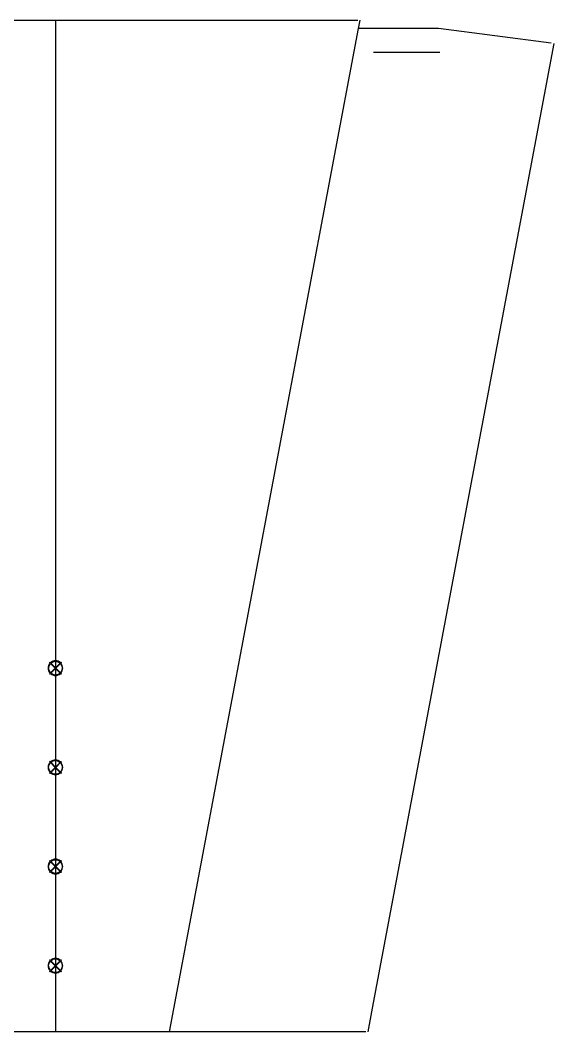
# Model space of a CAD drawing. Extents: x 14 to 424, y 5 to 394.
# Drawn here: x 218.7 to 423.6, y 4.9 to 393.5 of the extents above; entities that cross this region are included whole.
import ezdxf

# ---------------------------------------------------------------- set-up
doc = ezdxf.new("R2010")
doc.units = 0
doc.layers.add('Layer_1', color=7, linetype='CONTINUOUS')

msp = doc.modelspace()

# ---------------------------------------------------------------- linework, layer by layer
at = {"layer": 'Layer_1', "color": 5}
for p, q in [((14.558267, 393.547927), (348.313562, 393.547927)), ((349.075669, 393.547927), (348.474888, 390.355641)), ((379.363969, 390.355754), (348.474747, 390.355754)), ((422.562666, 384.723657), (379.363969, 390.355754)), ((423.589278, 384.589573), (353.819006, 13.99687)), ((354.388671, 381.303716), (379.788671, 381.303716)), ((232.210545, 144.628153), (232.210545, 144.627447)), ((232.235945, 144.653553), (232.235945, 144.653553)), ((232.235945, 144.653553), (232.235945, 144.652847)), ((232.235945, 144.653553), (232.235945, 144.652847)), ((232.235945, 144.653553), (232.235945, 144.653553)), ((232.235945, 144.652847), (232.235945, 144.652847)), ((232.235945, 144.652847), (232.235945, 144.652847)), ((232.235945, 144.652847), (232.235945, 144.652847)), ((232.235945, 144.652847), (232.235945, 144.652847)), ((232.235945, 144.652847), (232.235945, 144.652847)), ((232.235945, 144.652847), (232.235945, 144.652847)), ((232.235945, 144.652847), (232.235945, 144.652847)), ((232.235945, 144.652847), (232.235945, 144.652847)), ((232.235945, 144.652847), (232.235945, 144.652847)), ((232.235945, 144.652847), (232.235945, 144.652847)), ((232.235945, 144.652847), (232.235945, 144.652847)), ((232.235945, 144.652847), (232.235945, 144.652847)), ((232.235945, 144.652847), (232.235945, 144.652847)), ((232.235945, 144.652847), (232.235945, 144.652847)), ((232.235945, 144.652847), (232.235945, 144.652847)), ((232.235945, 144.652847), (232.235945, 144.652847)), ((232.235945, 144.652847), (232.235945, 144.652847)), ((232.235945, 144.652847), (232.235945, 144.652847)), ((232.235945, 144.652847), (232.235945, 144.652847)), ((232.235945, 144.6024), (232.235945, 144.601695)), ((232.261345, 144.628153), (232.261345, 144.627447)), ((232.210545, 106.528153), (232.210545, 106.527447)), ((232.235945, 106.553553), (232.235945, 106.553553)), ((232.235945, 106.553553), (232.235945, 106.552847)), ((232.235945, 106.553553), (232.235945, 106.552847)), ((232.235945, 106.553553), (232.235945, 106.553553)), ((232.235945, 106.552847), (232.235945, 106.552847)), ((232.235945, 106.552847), (232.235945, 106.552847)), ((232.235945, 106.552847), (232.235945, 106.552847)), ((232.235945, 106.552847), (232.235945, 106.552847)), ((232.235945, 106.552847), (232.235945, 106.552847)), ((232.235945, 106.552847), (232.235945, 106.552847)), ((232.235945, 106.552847), (232.235945, 106.552847)), ((232.235945, 106.552847), (232.235945, 106.552847)), ((232.235945, 106.552847), (232.235945, 106.552847)), ((232.235945, 106.552847), (232.235945, 106.552847)), ((232.235945, 106.552847), (232.235945, 106.552847)), ((232.235945, 106.552847), (232.235945, 106.552847)), ((232.235945, 106.552847), (232.235945, 106.552847)), ((232.235945, 106.552847), (232.235945, 106.552847)), ((232.235945, 106.552847), (232.235945, 106.552847)), ((232.235945, 106.552847), (232.235945, 106.552847)), ((232.235945, 106.552847), (232.235945, 106.552847)), ((232.235945, 106.552847), (232.235945, 106.552847)), ((232.235945, 106.552847), (232.235945, 106.552847)), ((232.235945, 106.5024), (232.235945, 106.501695)), ((232.261345, 106.528153), (232.261345, 106.527447)), ((232.210545, 68.428153), (232.210545, 68.427447)), ((232.235945, 68.452847), (232.235945, 68.452847)), ((232.235945, 68.452847), (232.235945, 68.452847)), ((232.235945, 68.452847), (232.235945, 68.452847)), ((232.235945, 68.452847), (232.235945, 68.452847)), ((232.235945, 68.452847), (232.235945, 68.452847)), ((232.235945, 68.452847), (232.235945, 68.452847)), ((232.235945, 68.452847), (232.235945, 68.452847)), ((232.235945, 68.452847), (232.235945, 68.452847)), ((232.235945, 68.452847), (232.235945, 68.452847)), ((232.235945, 68.452847), (232.235945, 68.452847)), ((232.235945, 68.452847), (232.235945, 68.452847)), ((232.235945, 68.452847), (232.235945, 68.452847)), ((232.235945, 68.452847), (232.235945, 68.452847)), ((232.235945, 68.452847), (232.235945, 68.452847)), ((232.235945, 68.452847), (232.235945, 68.452847)), ((232.235945, 68.452847), (232.235945, 68.452847)), ((232.235945, 68.452847), (232.235945, 68.452847)), ((232.235945, 68.452847), (232.235945, 68.452847)), ((232.235945, 68.452847), (232.235945, 68.452847)), ((232.235945, 68.452847), (232.235945, 68.452847)), ((232.235945, 68.452847), (232.235945, 68.452847)), ((232.235945, 68.452847), (232.235945, 68.452847)), ((232.235945, 68.452847), (232.235945, 68.452847)), ((232.235945, 68.4024), (232.235945, 68.401695)), ((232.261345, 68.428153), (232.261345, 68.427447)), ((232.210545, 30.328153), (232.210545, 30.327447)), ((232.235945, 30.352847), (232.235945, 30.352847)), ((232.235945, 30.352847), (232.235945, 30.352847)), ((232.235945, 30.352847), (232.235945, 30.352847)), ((232.235945, 30.352847), (232.235945, 30.352847)), ((232.235945, 30.352847), (232.235945, 30.352847)), ((232.235945, 30.352847), (232.235945, 30.352847)), ((232.235945, 30.352847), (232.235945, 30.352847)), ((232.235945, 30.352847), (232.235945, 30.352847)), ((232.235945, 30.352847), (232.235945, 30.352847)), ((232.235945, 30.352847), (232.235945, 30.352847)), ((232.235945, 30.352847), (232.235945, 30.352847)), ((232.235945, 30.352847), (232.235945, 30.352847)), ((232.235945, 30.352847), (232.235945, 30.352847)), ((232.235945, 30.352847), (232.235945, 30.352847)), ((232.235945, 30.352847), (232.235945, 30.352847)), ((232.235945, 30.352847), (232.235945, 30.352847)), ((232.235945, 30.352847), (232.235945, 30.352847)), ((232.235945, 30.352847), (232.235945, 30.352847)), ((232.235945, 30.352847), (232.235945, 30.352847)), ((232.235945, 30.352847), (232.235945, 30.352847)), ((232.235945, 30.352847), (232.235945, 30.352847)), ((232.235945, 30.352847), (232.235945, 30.352847)), ((232.235945, 30.352847), (232.235945, 30.352847)), ((232.235945, 30.3024), (232.235945, 30.301695)), ((232.261345, 30.328153), (232.261345, 30.327447)), ((353.819006, 13.99687), (352.123908, 4.928012)), ((351.361866, 4.928068), (181.435866, 4.928068))]:
    msp.add_line(p, q, dxfattribs=at)
at = {"layer": 'Layer_1', "color": 1}
for p, q in [((232.235945, 393.547927), (232.235945, 4.927927)), ((348.474846, 390.355655), (275.923979, 4.927941))]:
    msp.add_line(p, q, dxfattribs=at)
at = {"layer": 'Layer_1', "color": 7}
for p, q in [((230.025651, 146.928716), (229.897946, 146.801363)), ((230.025651, 146.928716), (229.897946, 146.801363)), ((229.897946, 146.801363), (230.149476, 146.549832)), ((229.897946, 146.801363), (229.897946, 146.801363)), ((229.897946, 146.801363), (230.149476, 146.549832)), ((229.897946, 146.801363), (229.897946, 146.801363)), ((230.276476, 146.677185), (230.025651, 146.928716)), ((230.276476, 146.677185), (230.025651, 146.928716)), ((230.276476, 146.422832), (232.079523, 144.619785)), ((230.276476, 146.422832), (232.079523, 144.619785)), ((232.079523, 144.619785), (230.281062, 142.821324)), ((232.079523, 144.619785), (230.281062, 142.821324)), ((232.206876, 144.747138), (230.403829, 146.549832)), ((232.206876, 144.747138), (230.403829, 146.549832)), ((230.408768, 142.694677), (232.206876, 144.493138)), ((230.408768, 142.694677), (232.206876, 144.493138)), ((234.005337, 146.545599), (232.206876, 144.747138)), ((234.005337, 146.545599), (232.206876, 144.747138)), ((232.206876, 144.493138), (234.000398, 142.69891)), ((232.206876, 144.493138), (234.000398, 142.69891)), ((232.333876, 144.619785), (234.131985, 146.418246)), ((232.333876, 144.619785), (234.131985, 146.418246)), ((234.128104, 142.826263), (232.333876, 144.619785)), ((234.128104, 142.826263), (232.333876, 144.619785)), ((234.388454, 146.928716), (234.131985, 146.672952)), ((234.388454, 146.928716), (234.131985, 146.672952)), ((234.258985, 146.544893), (234.515101, 146.801363)), ((234.258985, 146.544893), (234.515101, 146.801363)), ((234.515101, 146.801363), (234.388454, 146.928716)), ((234.515101, 146.801363), (234.388454, 146.928716)), ((230.15371, 142.693971), (229.897946, 142.438207)), ((230.15371, 142.693971), (229.897946, 142.438207)), ((229.897946, 142.438207), (230.025651, 142.31156)), ((229.897946, 142.438207), (230.025651, 142.31156)), ((230.025651, 142.31156), (230.281768, 142.56803)), ((230.025651, 142.31156), (230.281768, 142.56803)), ((234.128104, 142.57191), (234.388454, 142.31156)), ((234.128104, 142.57191), (234.388454, 142.31156)), ((234.515101, 142.438207), (234.254751, 142.69891)), ((234.515101, 142.438207), (234.254751, 142.69891)), ((234.388454, 142.31156), (234.515101, 142.438207)), ((234.388454, 142.31156), (234.515101, 142.438207)), ((230.025651, 108.824567), (229.897946, 108.697214)), ((230.025651, 108.824567), (229.897946, 108.697214)), ((230.276476, 108.573036), (230.025651, 108.824567)), ((230.276476, 108.573036), (230.025651, 108.824567)), ((234.388454, 108.824567), (234.131985, 108.568803)), ((234.388454, 108.824567), (234.131985, 108.568803)), ((234.515101, 108.697214), (234.388454, 108.824567)), ((234.515101, 108.697214), (234.388454, 108.824567)), ((229.897946, 108.697214), (230.149476, 108.445684)), ((229.897946, 108.697214), (229.897946, 108.697214)), ((229.897946, 108.697214), (230.149476, 108.445684)), ((229.897946, 108.697214), (229.897946, 108.697214)), ((230.276476, 108.318684), (232.079523, 106.515636)), ((230.276476, 108.318684), (232.079523, 106.515636)), ((232.079523, 106.515636), (230.281062, 104.717175)), ((232.079523, 106.515636), (230.281062, 104.717175)), ((232.206876, 106.642989), (230.403829, 108.445684)), ((232.206876, 106.642989), (230.403829, 108.445684)), ((230.408768, 104.590528), (232.206876, 106.388989)), ((230.408768, 104.590528), (232.206876, 106.388989)), ((234.005337, 108.44145), (232.206876, 106.642989)), ((234.005337, 108.44145), (232.206876, 106.642989)), ((232.206876, 106.388989), (234.000398, 104.594761)), ((232.206876, 106.388989), (234.000398, 104.594761)), ((232.333876, 106.515636), (234.131985, 108.314098)), ((232.333876, 106.515636), (234.131985, 108.314098)), ((234.128104, 104.722114), (232.333876, 106.515636)), ((234.128104, 104.722114), (232.333876, 106.515636)), ((234.258985, 108.440745), (234.515101, 108.697214)), ((234.258985, 108.440745), (234.515101, 108.697214)), ((230.15371, 104.589823), (229.897946, 104.334059)), ((230.15371, 104.589823), (229.897946, 104.334059)), ((229.897946, 104.334059), (230.025651, 104.207411)), ((229.897946, 104.334059), (230.025651, 104.207411)), ((230.025651, 104.207411), (230.281768, 104.463881)), ((230.025651, 104.207411), (230.281768, 104.463881)), ((234.128104, 104.467761), (234.388454, 104.207411)), ((234.128104, 104.467761), (234.388454, 104.207411)), ((234.515101, 104.334059), (234.254751, 104.594761)), ((234.515101, 104.334059), (234.254751, 104.594761)), ((234.388454, 104.207411), (234.515101, 104.334059)), ((234.388454, 104.207411), (234.515101, 104.334059)), ((230.025651, 70.716975), (229.897946, 70.590328)), ((230.025651, 70.716975), (229.897946, 70.590328)), ((229.897946, 70.590328), (230.149476, 70.338797)), ((229.897946, 70.590328), (229.897946, 70.590328)), ((229.897946, 70.590328), (230.149476, 70.338797)), ((229.897946, 70.590328), (229.897946, 70.590328)), ((230.276476, 70.465445), (230.025651, 70.716975)), ((230.276476, 70.465445), (230.025651, 70.716975)), ((230.276476, 70.211092), (232.079523, 68.40875)), ((230.276476, 70.211092), (232.079523, 68.40875)), ((232.206876, 68.535397), (230.403829, 70.338797)), ((232.206876, 68.535397), (230.403829, 70.338797)), ((234.005337, 70.334564), (232.206876, 68.535397)), ((234.005337, 70.334564), (232.206876, 68.535397)), ((232.333876, 68.40875), (234.131985, 70.206506)), ((232.333876, 68.40875), (234.131985, 70.206506)), ((234.388454, 70.716975), (234.131985, 70.461211)), ((234.388454, 70.716975), (234.131985, 70.461211)), ((234.258985, 70.333859), (234.515101, 70.590328)), ((234.258985, 70.333859), (234.515101, 70.590328)), ((234.515101, 70.590328), (234.388454, 70.716975)), ((234.515101, 70.590328), (234.388454, 70.716975)), ((230.15371, 66.482936), (229.897946, 66.227172)), ((230.15371, 66.482936), (229.897946, 66.227172)), ((229.897946, 66.227172), (230.025651, 66.09982)), ((229.897946, 66.227172), (230.025651, 66.09982)), ((230.025651, 66.09982), (230.281768, 66.356289)), ((230.025651, 66.09982), (230.281768, 66.356289)), ((232.079523, 68.40875), (230.281062, 66.609584)), ((232.079523, 68.40875), (230.281062, 66.609584)), ((230.408768, 66.483642), (232.206876, 68.281397)), ((230.408768, 66.483642), (232.206876, 68.281397)), ((232.206876, 68.281397), (234.000398, 66.487875)), ((232.206876, 68.281397), (234.000398, 66.487875)), ((234.128104, 66.614522), (232.333876, 68.40875)), ((234.128104, 66.614522), (232.333876, 68.40875)), ((234.128104, 66.36017), (234.388454, 66.09982)), ((234.128104, 66.36017), (234.388454, 66.09982)), ((234.515101, 66.227172), (234.254751, 66.487875)), ((234.515101, 66.227172), (234.254751, 66.487875)), ((234.388454, 66.09982), (234.515101, 66.227172)), ((234.388454, 66.09982), (234.515101, 66.227172)), ((230.025651, 32.612827), (229.897946, 32.486179)), ((230.025651, 32.612827), (229.897946, 32.486179)), ((229.897946, 32.486179), (230.149476, 32.234649)), ((229.897946, 32.486179), (229.897946, 32.486179)), ((229.897946, 32.486179), (230.149476, 32.234649)), ((229.897946, 32.486179), (229.897946, 32.486179)), ((230.276476, 32.361296), (230.025651, 32.612827)), ((230.276476, 32.361296), (230.025651, 32.612827)), ((230.276476, 32.106943), (232.079523, 30.304602)), ((230.276476, 32.106943), (232.079523, 30.304602)), ((232.206876, 30.431249), (230.403829, 32.234649)), ((232.206876, 30.431249), (230.403829, 32.234649)), ((234.005337, 32.230415), (232.206876, 30.431249)), ((234.005337, 32.230415), (232.206876, 30.431249)), ((232.333876, 30.304602), (234.131985, 32.102357)), ((232.333876, 30.304602), (234.131985, 32.102357)), ((234.388454, 32.612827), (234.131985, 32.357063)), ((234.388454, 32.612827), (234.131985, 32.357063)), ((234.258985, 32.22971), (234.515101, 32.486179)), ((234.258985, 32.22971), (234.515101, 32.486179)), ((234.515101, 32.486179), (234.388454, 32.612827)), ((234.515101, 32.486179), (234.388454, 32.612827)), ((230.15371, 28.378788), (229.897946, 28.123024)), ((230.15371, 28.378788), (229.897946, 28.123024)), ((229.897946, 28.123024), (230.025651, 27.995671)), ((229.897946, 28.123024), (230.025651, 27.995671)), ((230.025651, 27.995671), (230.281768, 28.25214)), ((230.025651, 27.995671), (230.281768, 28.25214)), ((232.079523, 30.304602), (230.281062, 28.505435)), ((232.079523, 30.304602), (230.281062, 28.505435)), ((230.408768, 28.379493), (232.206876, 30.177249)), ((230.408768, 28.379493), (232.206876, 30.177249)), ((232.206876, 30.177249), (234.000398, 28.383727)), ((232.206876, 30.177249), (234.000398, 28.383727)), ((234.128104, 28.510374), (232.333876, 30.304602)), ((234.128104, 28.510374), (232.333876, 30.304602)), ((234.128104, 28.256021), (234.388454, 27.995671)), ((234.128104, 28.256021), (234.388454, 27.995671)), ((234.515101, 28.123024), (234.254751, 28.383727)), ((234.515101, 28.123024), (234.254751, 28.383727)), ((234.388454, 27.995671), (234.515101, 28.123024)), ((234.388454, 27.995671), (234.515101, 28.123024))]:
    msp.add_line(p, q, dxfattribs=at)
for points in [[(234.131985, 146.672952), (233.051779, 147.691421), (231.358798, 147.692832), (230.276476, 146.677185)], [(234.131985, 146.672952), (233.051779, 147.691421), (231.358798, 147.692832), (230.276476, 146.677185)], [(230.149476, 146.549832), (229.133829, 145.467863), (229.13524, 143.774882), (230.15371, 142.693971)], [(230.149476, 146.549832), (229.133829, 145.467863), (229.13524, 143.774882), (230.15371, 142.693971)], [(230.281062, 142.821324), (229.332443, 143.832385), (229.331032, 145.410713), (230.276476, 146.422832)], [(230.281062, 142.821324), (229.332443, 143.832385), (229.331032, 145.410713), (230.276476, 146.422832)], [(230.403829, 146.549832), (231.415948, 147.49563), (232.994629, 147.494218), (234.005337, 146.545599)], [(230.403829, 146.549832), (231.415948, 147.49563), (232.994629, 147.494218), (234.005337, 146.545599)], [(234.131985, 146.418246), (235.071785, 145.407185), (235.070373, 143.834855), (234.128104, 142.826263)], [(234.131985, 146.418246), (235.071785, 145.407185), (235.070373, 143.834855), (234.128104, 142.826263)], [(234.254751, 142.69891), (235.267576, 143.77841), (235.268987, 145.463982), (234.258985, 146.544893)], [(234.254751, 142.69891), (235.267576, 143.77841), (235.268987, 145.463982), (234.258985, 146.544893)], [(230.281768, 142.56803), (231.363032, 141.557674), (233.048251, 141.559085), (234.128104, 142.57191)], [(230.281768, 142.56803), (231.363032, 141.557674), (233.048251, 141.559085), (234.128104, 142.57191)], [(234.000398, 142.69891), (232.991807, 141.756288), (231.419476, 141.754877), (230.408768, 142.694677)], [(234.000398, 142.69891), (232.991807, 141.756288), (231.419476, 141.754877), (230.408768, 142.694677)], [(234.131985, 108.568803), (233.051779, 109.587273), (231.358798, 109.588684), (230.276476, 108.573036)], [(234.131985, 108.568803), (233.051779, 109.587273), (231.358798, 109.588684), (230.276476, 108.573036)], [(230.403829, 108.445684), (231.415948, 109.391481), (232.994629, 109.39007), (234.005337, 108.44145)], [(230.403829, 108.445684), (231.415948, 109.391481), (232.994629, 109.39007), (234.005337, 108.44145)], [(230.149476, 108.445684), (229.133829, 107.363714), (229.13524, 105.671086), (230.15371, 104.589823)], [(230.149476, 108.445684), (229.133829, 107.363714), (229.13524, 105.671086), (230.15371, 104.589823)], [(230.281062, 104.717175), (229.332443, 105.728236), (229.331032, 107.306564), (230.276476, 108.318684)], [(230.281062, 104.717175), (229.332443, 105.728236), (229.331032, 107.306564), (230.276476, 108.318684)], [(234.131985, 108.314098), (235.071785, 107.303036), (235.070373, 105.730706), (234.128104, 104.722114)], [(234.131985, 108.314098), (235.071785, 107.303036), (235.070373, 105.730706), (234.128104, 104.722114)], [(234.254751, 104.594761), (235.267576, 105.674261), (235.268987, 107.359834), (234.258985, 108.440745)], [(234.254751, 104.594761), (235.267576, 105.674261), (235.268987, 107.359834), (234.258985, 108.440745)], [(230.281768, 104.463881), (231.363032, 103.453525), (233.048251, 103.454936), (234.128104, 104.467761)], [(230.281768, 104.463881), (231.363032, 103.453525), (233.048251, 103.454936), (234.128104, 104.467761)], [(234.000398, 104.594761), (232.991807, 103.652139), (231.419476, 103.650728), (230.408768, 104.590528)], [(234.000398, 104.594761), (232.991807, 103.652139), (231.419476, 103.650728), (230.408768, 104.590528)], [(230.149476, 70.338797), (229.133829, 69.256122), (229.13524, 67.563847), (230.15371, 66.482936)], [(230.149476, 70.338797), (229.133829, 69.256122), (229.13524, 67.563847), (230.15371, 66.482936)], [(230.281062, 66.609584), (229.332443, 67.620645), (229.331032, 69.198972), (230.276476, 70.211092)], [(230.281062, 66.609584), (229.332443, 67.620645), (229.331032, 69.198972), (230.276476, 70.211092)], [(234.131985, 70.461211), (233.051779, 71.480386), (231.358798, 71.481092), (230.276476, 70.465445)], [(234.131985, 70.461211), (233.051779, 71.480386), (231.358798, 71.481092), (230.276476, 70.465445)], [(230.403829, 70.338797), (231.415948, 71.283889), (232.994629, 71.282831), (234.005337, 70.334564)], [(230.403829, 70.338797), (231.415948, 71.283889), (232.994629, 71.282831), (234.005337, 70.334564)], [(234.131985, 70.206506), (235.071785, 69.195445), (235.070373, 67.62382), (234.128104, 66.614522)], [(234.131985, 70.206506), (235.071785, 69.195445), (235.070373, 67.62382), (234.128104, 66.614522)], [(234.254751, 66.487875), (235.267576, 67.56667), (235.268987, 69.252947), (234.258985, 70.333859)], [(234.254751, 66.487875), (235.267576, 67.56667), (235.268987, 69.252947), (234.258985, 70.333859)], [(230.281768, 66.356289), (231.363032, 65.345934), (233.048251, 65.347345), (234.128104, 66.36017)], [(230.281768, 66.356289), (231.363032, 65.345934), (233.048251, 65.347345), (234.128104, 66.36017)], [(234.000398, 66.487875), (232.991807, 65.545253), (231.419476, 65.543842), (230.408768, 66.483642)], [(234.000398, 66.487875), (232.991807, 65.545253), (231.419476, 65.543842), (230.408768, 66.483642)], [(230.149476, 32.234649), (229.133829, 31.151974), (229.13524, 29.459699), (230.15371, 28.378788)], [(230.149476, 32.234649), (229.133829, 31.151974), (229.13524, 29.459699), (230.15371, 28.378788)], [(230.281062, 28.505435), (229.332443, 29.516496), (229.331032, 31.094824), (230.276476, 32.106943)], [(230.281062, 28.505435), (229.332443, 29.516496), (229.331032, 31.094824), (230.276476, 32.106943)], [(234.131985, 32.357063), (233.051779, 33.376238), (231.358798, 33.376943), (230.276476, 32.361296)], [(234.131985, 32.357063), (233.051779, 33.376238), (231.358798, 33.376943), (230.276476, 32.361296)], [(230.403829, 32.234649), (231.415948, 33.17974), (232.994629, 33.178682), (234.005337, 32.230415)], [(230.403829, 32.234649), (231.415948, 33.17974), (232.994629, 33.178682), (234.005337, 32.230415)], [(234.131985, 32.102357), (235.071785, 31.091296), (235.070373, 29.519671), (234.128104, 28.510374)], [(234.131985, 32.102357), (235.071785, 31.091296), (235.070373, 29.519671), (234.128104, 28.510374)], [(234.254751, 28.383727), (235.267576, 29.462521), (235.268987, 31.148799), (234.258985, 32.22971)], [(234.254751, 28.383727), (235.267576, 29.462521), (235.268987, 31.148799), (234.258985, 32.22971)], [(230.281768, 28.25214), (231.363032, 27.241785), (233.048251, 27.243196), (234.128104, 28.256021)], [(230.281768, 28.25214), (231.363032, 27.241785), (233.048251, 27.243196), (234.128104, 28.256021)], [(234.000398, 28.383727), (232.991807, 27.441104), (231.419476, 27.439693), (230.408768, 28.379493)], [(234.000398, 28.383727), (232.991807, 27.441104), (231.419476, 27.439693), (230.408768, 28.379493)]]:
    msp.add_open_spline(points, degree=3, dxfattribs=at)
at = {"layer": 'Layer_1', "color": 5}
for points in [[(232.235945, 144.653553), (232.222187, 144.653553), (232.210545, 144.641911), (232.210545, 144.628153)], [(232.235945, 144.653553), (232.222187, 144.653553), (232.210545, 144.641911), (232.210545, 144.628153)], [(232.235945, 144.652847), (232.222187, 144.652847), (232.210545, 144.641206), (232.210545, 144.627447)], [(232.235945, 144.652847), (232.222187, 144.652847), (232.210545, 144.641206), (232.210545, 144.627447)], [(232.235945, 144.652847), (232.222187, 144.652847), (232.210545, 144.641206), (232.210545, 144.627447)], [(232.235945, 144.652847), (232.222187, 144.652847), (232.210545, 144.641206), (232.210545, 144.627447)], [(232.235945, 144.652847), (232.222187, 144.652847), (232.210545, 144.641206), (232.210545, 144.627447)], [(232.235945, 144.652847), (232.222187, 144.652847), (232.210545, 144.641206), (232.210545, 144.627447)], [(232.235945, 144.652847), (232.222187, 144.652847), (232.210545, 144.641206), (232.210545, 144.627447)], [(232.235945, 144.652847), (232.222187, 144.652847), (232.210545, 144.641206), (232.210545, 144.627447)], [(232.235945, 144.652847), (232.222187, 144.652847), (232.210545, 144.641911), (232.210545, 144.627447)], [(232.235945, 144.652847), (232.222187, 144.652847), (232.210545, 144.641911), (232.210545, 144.627447)], [(232.235945, 144.652847), (232.222187, 144.652847), (232.210545, 144.641911), (232.210545, 144.627447)], [(232.235945, 144.652847), (232.222187, 144.652847), (232.210545, 144.641911), (232.210545, 144.627447)], [(232.235945, 144.652847), (232.222187, 144.652847), (232.210545, 144.641911), (232.210545, 144.627447)], [(232.235945, 144.652847), (232.222187, 144.652847), (232.210545, 144.641911), (232.210545, 144.627447)], [(232.235945, 144.652847), (232.222187, 144.652847), (232.210545, 144.641911), (232.210545, 144.627447)], [(232.235945, 144.652847), (232.222187, 144.652847), (232.210545, 144.641911), (232.210545, 144.627447)], [(232.235945, 144.652847), (232.222187, 144.652847), (232.210545, 144.641911), (232.210545, 144.628153)], [(232.235945, 144.652847), (232.222187, 144.652847), (232.210545, 144.641911), (232.210545, 144.628153)], [(232.235945, 144.652847), (232.222187, 144.652847), (232.210545, 144.641911), (232.210545, 144.628153)], [(232.210545, 144.628153), (232.210545, 144.613689), (232.222187, 144.6024), (232.235945, 144.6024)], [(232.210545, 144.628153), (232.210545, 144.613689), (232.222187, 144.6024), (232.235945, 144.6024)], [(232.210545, 144.628153), (232.210545, 144.613689), (232.222187, 144.6024), (232.235945, 144.6024)], [(232.210545, 144.628153), (232.210545, 144.613689), (232.222187, 144.6024), (232.235945, 144.6024)], [(232.210545, 144.628153), (232.210545, 144.613689), (232.222187, 144.6024), (232.235945, 144.6024)], [(232.210545, 144.627447), (232.210545, 144.612984), (232.222187, 144.601695), (232.235945, 144.601695)], [(232.210545, 144.627447), (232.210545, 144.612984), (232.222187, 144.601695), (232.235945, 144.601695)], [(232.210545, 144.627447), (232.210545, 144.612984), (232.222187, 144.601695), (232.235945, 144.601695)], [(232.210545, 144.627447), (232.210545, 144.613689), (232.222187, 144.601695), (232.235945, 144.601695)], [(232.210545, 144.627447), (232.210545, 144.613689), (232.222187, 144.601695), (232.235945, 144.601695)], [(232.210545, 144.627447), (232.210545, 144.613689), (232.222187, 144.601695), (232.235945, 144.601695)], [(232.210545, 144.627447), (232.210545, 144.613689), (232.222187, 144.601695), (232.235945, 144.601695)], [(232.210545, 144.627447), (232.210545, 144.613689), (232.222187, 144.601695), (232.235945, 144.601695)], [(232.210545, 144.627447), (232.210545, 144.613689), (232.222187, 144.601695), (232.235945, 144.601695)], [(232.210545, 144.627447), (232.210545, 144.613689), (232.222187, 144.601695), (232.235945, 144.601695)], [(232.210545, 144.627447), (232.210545, 144.613689), (232.222187, 144.601695), (232.235945, 144.601695)], [(232.210545, 144.627447), (232.210545, 144.613689), (232.222187, 144.601695), (232.235945, 144.601695)], [(232.210545, 144.627447), (232.210545, 144.613689), (232.222187, 144.6024), (232.235945, 144.6024)], [(232.210545, 144.627447), (232.210545, 144.613689), (232.222187, 144.6024), (232.235945, 144.6024)], [(232.210545, 144.627447), (232.210545, 144.613689), (232.222187, 144.6024), (232.235945, 144.6024)], [(232.210545, 144.627447), (232.210545, 144.613689), (232.222187, 144.6024), (232.235945, 144.6024)], [(232.261345, 144.628153), (232.261345, 144.641911), (232.250056, 144.653553), (232.235945, 144.653553)], [(232.261345, 144.628153), (232.261345, 144.641911), (232.250056, 144.653553), (232.235945, 144.653553)], [(232.261345, 144.627447), (232.261345, 144.641206), (232.250056, 144.652847), (232.235945, 144.652847)], [(232.261345, 144.627447), (232.261345, 144.641206), (232.250056, 144.652847), (232.235945, 144.652847)], [(232.261345, 144.627447), (232.261345, 144.641206), (232.250056, 144.652847), (232.235945, 144.652847)], [(232.261345, 144.627447), (232.261345, 144.641206), (232.250056, 144.652847), (232.235945, 144.652847)], [(232.261345, 144.627447), (232.261345, 144.641206), (232.250056, 144.652847), (232.235945, 144.652847)], [(232.261345, 144.627447), (232.261345, 144.641206), (232.250056, 144.652847), (232.235945, 144.652847)], [(232.261345, 144.627447), (232.261345, 144.641206), (232.250056, 144.652847), (232.235945, 144.652847)], [(232.261345, 144.627447), (232.261345, 144.641206), (232.250056, 144.652847), (232.235945, 144.652847)], [(232.261345, 144.627447), (232.261345, 144.641911), (232.250056, 144.652847), (232.235945, 144.652847)], [(232.261345, 144.627447), (232.261345, 144.641911), (232.250056, 144.652847), (232.235945, 144.652847)], [(232.261345, 144.627447), (232.261345, 144.641911), (232.250056, 144.652847), (232.235945, 144.652847)], [(232.261345, 144.627447), (232.261345, 144.641911), (232.250056, 144.652847), (232.235945, 144.652847)], [(232.261345, 144.627447), (232.261345, 144.641911), (232.250056, 144.652847), (232.235945, 144.652847)], [(232.261345, 144.627447), (232.261345, 144.641911), (232.250056, 144.652847), (232.235945, 144.652847)], [(232.261345, 144.627447), (232.261345, 144.641911), (232.250056, 144.652847), (232.235945, 144.652847)], [(232.261345, 144.627447), (232.261345, 144.641911), (232.250056, 144.652847), (232.235945, 144.652847)], [(232.261345, 144.628153), (232.261345, 144.641911), (232.250056, 144.652847), (232.235945, 144.652847)], [(232.261345, 144.628153), (232.261345, 144.641911), (232.250056, 144.652847), (232.235945, 144.652847)], [(232.261345, 144.628153), (232.261345, 144.641911), (232.250056, 144.652847), (232.235945, 144.652847)], [(232.235945, 144.6024), (232.250056, 144.6024), (232.261345, 144.613689), (232.261345, 144.628153)], [(232.235945, 144.6024), (232.250056, 144.6024), (232.261345, 144.613689), (232.261345, 144.628153)], [(232.235945, 144.6024), (232.250056, 144.6024), (232.261345, 144.613689), (232.261345, 144.628153)], [(232.235945, 144.6024), (232.250056, 144.6024), (232.261345, 144.613689), (232.261345, 144.628153)], [(232.235945, 144.6024), (232.250056, 144.6024), (232.261345, 144.613689), (232.261345, 144.628153)], [(232.235945, 144.601695), (232.250056, 144.601695), (232.261345, 144.612984), (232.261345, 144.627447)], [(232.235945, 144.601695), (232.250056, 144.601695), (232.261345, 144.612984), (232.261345, 144.627447)], [(232.235945, 144.601695), (232.250056, 144.601695), (232.261345, 144.612984), (232.261345, 144.627447)], [(232.235945, 144.601695), (232.250056, 144.601695), (232.261345, 144.613689), (232.261345, 144.627447)], [(232.235945, 144.601695), (232.250056, 144.601695), (232.261345, 144.613689), (232.261345, 144.627447)], [(232.235945, 144.601695), (232.250056, 144.601695), (232.261345, 144.613689), (232.261345, 144.627447)], [(232.235945, 144.601695), (232.250056, 144.601695), (232.261345, 144.613689), (232.261345, 144.627447)], [(232.235945, 144.601695), (232.250056, 144.601695), (232.261345, 144.613689), (232.261345, 144.627447)], [(232.235945, 144.601695), (232.250056, 144.601695), (232.261345, 144.613689), (232.261345, 144.627447)], [(232.235945, 144.601695), (232.250056, 144.601695), (232.261345, 144.613689), (232.261345, 144.627447)], [(232.235945, 144.601695), (232.250056, 144.601695), (232.261345, 144.613689), (232.261345, 144.627447)], [(232.235945, 144.601695), (232.250056, 144.601695), (232.261345, 144.613689), (232.261345, 144.627447)], [(232.235945, 144.6024), (232.250056, 144.6024), (232.261345, 144.613689), (232.261345, 144.627447)], [(232.235945, 144.6024), (232.250056, 144.6024), (232.261345, 144.613689), (232.261345, 144.627447)], [(232.235945, 144.6024), (232.250056, 144.6024), (232.261345, 144.613689), (232.261345, 144.627447)], [(232.235945, 144.6024), (232.250056, 144.6024), (232.261345, 144.613689), (232.261345, 144.627447)], [(232.235945, 106.553553), (232.222187, 106.553553), (232.210545, 106.541911), (232.210545, 106.528153)], [(232.235945, 106.553553), (232.222187, 106.553553), (232.210545, 106.541911), (232.210545, 106.528153)], [(232.235945, 106.552847), (232.222187, 106.552847), (232.210545, 106.541206), (232.210545, 106.527447)], [(232.235945, 106.552847), (232.222187, 106.552847), (232.210545, 106.541206), (232.210545, 106.527447)], [(232.235945, 106.552847), (232.222187, 106.552847), (232.210545, 106.541206), (232.210545, 106.527447)], [(232.235945, 106.552847), (232.222187, 106.552847), (232.210545, 106.541206), (232.210545, 106.527447)], [(232.235945, 106.552847), (232.222187, 106.552847), (232.210545, 106.541206), (232.210545, 106.527447)], [(232.235945, 106.552847), (232.222187, 106.552847), (232.210545, 106.541206), (232.210545, 106.527447)], [(232.235945, 106.552847), (232.222187, 106.552847), (232.210545, 106.541206), (232.210545, 106.527447)], [(232.235945, 106.552847), (232.222187, 106.552847), (232.210545, 106.541206), (232.210545, 106.527447)], [(232.235945, 106.552847), (232.222187, 106.552847), (232.210545, 106.541911), (232.210545, 106.527447)], [(232.235945, 106.552847), (232.222187, 106.552847), (232.210545, 106.541911), (232.210545, 106.527447)], [(232.235945, 106.552847), (232.222187, 106.552847), (232.210545, 106.541911), (232.210545, 106.527447)], [(232.235945, 106.552847), (232.222187, 106.552847), (232.210545, 106.541911), (232.210545, 106.527447)], [(232.235945, 106.552847), (232.222187, 106.552847), (232.210545, 106.541911), (232.210545, 106.527447)], [(232.235945, 106.552847), (232.222187, 106.552847), (232.210545, 106.541911), (232.210545, 106.527447)], [(232.235945, 106.552847), (232.222187, 106.552847), (232.210545, 106.541911), (232.210545, 106.527447)], [(232.235945, 106.552847), (232.222187, 106.552847), (232.210545, 106.541911), (232.210545, 106.527447)], [(232.235945, 106.552847), (232.222187, 106.552847), (232.210545, 106.541911), (232.210545, 106.528153)], [(232.235945, 106.552847), (232.222187, 106.552847), (232.210545, 106.541911), (232.210545, 106.528153)], [(232.235945, 106.552847), (232.222187, 106.552847), (232.210545, 106.541911), (232.210545, 106.528153)], [(232.210545, 106.528153), (232.210545, 106.513689), (232.222187, 106.5024), (232.235945, 106.5024)], [(232.210545, 106.528153), (232.210545, 106.513689), (232.222187, 106.5024), (232.235945, 106.5024)], [(232.210545, 106.528153), (232.210545, 106.513689), (232.222187, 106.5024), (232.235945, 106.5024)], [(232.210545, 106.528153), (232.210545, 106.513689), (232.222187, 106.5024), (232.235945, 106.5024)], [(232.210545, 106.528153), (232.210545, 106.513689), (232.222187, 106.5024), (232.235945, 106.5024)], [(232.210545, 106.527447), (232.210545, 106.512984), (232.222187, 106.501695), (232.235945, 106.501695)], [(232.210545, 106.527447), (232.210545, 106.512984), (232.222187, 106.501695), (232.235945, 106.501695)], [(232.210545, 106.527447), (232.210545, 106.512984), (232.222187, 106.501695), (232.235945, 106.501695)], [(232.210545, 106.527447), (232.210545, 106.513689), (232.222187, 106.501695), (232.235945, 106.501695)], [(232.210545, 106.527447), (232.210545, 106.513689), (232.222187, 106.501695), (232.235945, 106.501695)], [(232.210545, 106.527447), (232.210545, 106.513689), (232.222187, 106.501695), (232.235945, 106.501695)], [(232.210545, 106.527447), (232.210545, 106.513689), (232.222187, 106.501695), (232.235945, 106.501695)], [(232.210545, 106.527447), (232.210545, 106.513689), (232.222187, 106.501695), (232.235945, 106.501695)], [(232.210545, 106.527447), (232.210545, 106.513689), (232.222187, 106.501695), (232.235945, 106.501695)], [(232.210545, 106.527447), (232.210545, 106.513689), (232.222187, 106.501695), (232.235945, 106.501695)], [(232.210545, 106.527447), (232.210545, 106.513689), (232.222187, 106.501695), (232.235945, 106.501695)], [(232.210545, 106.527447), (232.210545, 106.513689), (232.222187, 106.501695), (232.235945, 106.501695)], [(232.210545, 106.527447), (232.210545, 106.513689), (232.222187, 106.5024), (232.235945, 106.5024)], [(232.210545, 106.527447), (232.210545, 106.513689), (232.222187, 106.5024), (232.235945, 106.5024)], [(232.210545, 106.527447), (232.210545, 106.513689), (232.222187, 106.5024), (232.235945, 106.5024)], [(232.210545, 106.527447), (232.210545, 106.513689), (232.222187, 106.5024), (232.235945, 106.5024)], [(232.261345, 106.528153), (232.261345, 106.541911), (232.250056, 106.553553), (232.235945, 106.553553)], [(232.261345, 106.528153), (232.261345, 106.541911), (232.250056, 106.553553), (232.235945, 106.553553)], [(232.261345, 106.527447), (232.261345, 106.541206), (232.250056, 106.552847), (232.235945, 106.552847)], [(232.261345, 106.527447), (232.261345, 106.541206), (232.250056, 106.552847), (232.235945, 106.552847)], [(232.261345, 106.527447), (232.261345, 106.541206), (232.250056, 106.552847), (232.235945, 106.552847)], [(232.261345, 106.527447), (232.261345, 106.541206), (232.250056, 106.552847), (232.235945, 106.552847)], [(232.261345, 106.527447), (232.261345, 106.541206), (232.250056, 106.552847), (232.235945, 106.552847)], [(232.261345, 106.527447), (232.261345, 106.541206), (232.250056, 106.552847), (232.235945, 106.552847)], [(232.261345, 106.527447), (232.261345, 106.541206), (232.250056, 106.552847), (232.235945, 106.552847)], [(232.261345, 106.527447), (232.261345, 106.541206), (232.250056, 106.552847), (232.235945, 106.552847)], [(232.261345, 106.527447), (232.261345, 106.541911), (232.250056, 106.552847), (232.235945, 106.552847)], [(232.261345, 106.527447), (232.261345, 106.541911), (232.250056, 106.552847), (232.235945, 106.552847)], [(232.261345, 106.527447), (232.261345, 106.541911), (232.250056, 106.552847), (232.235945, 106.552847)], [(232.261345, 106.527447), (232.261345, 106.541911), (232.250056, 106.552847), (232.235945, 106.552847)], [(232.261345, 106.527447), (232.261345, 106.541911), (232.250056, 106.552847), (232.235945, 106.552847)], [(232.261345, 106.527447), (232.261345, 106.541911), (232.250056, 106.552847), (232.235945, 106.552847)], [(232.261345, 106.527447), (232.261345, 106.541911), (232.250056, 106.552847), (232.235945, 106.552847)], [(232.261345, 106.527447), (232.261345, 106.541911), (232.250056, 106.552847), (232.235945, 106.552847)], [(232.261345, 106.528153), (232.261345, 106.541911), (232.250056, 106.552847), (232.235945, 106.552847)], [(232.261345, 106.528153), (232.261345, 106.541911), (232.250056, 106.552847), (232.235945, 106.552847)], [(232.261345, 106.528153), (232.261345, 106.541911), (232.250056, 106.552847), (232.235945, 106.552847)], [(232.235945, 106.5024), (232.250056, 106.5024), (232.261345, 106.513689), (232.261345, 106.528153)], [(232.235945, 106.5024), (232.250056, 106.5024), (232.261345, 106.513689), (232.261345, 106.528153)], [(232.235945, 106.5024), (232.250056, 106.5024), (232.261345, 106.513689), (232.261345, 106.528153)], [(232.235945, 106.5024), (232.250056, 106.5024), (232.261345, 106.513689), (232.261345, 106.528153)], [(232.235945, 106.5024), (232.250056, 106.5024), (232.261345, 106.513689), (232.261345, 106.528153)], [(232.235945, 106.501695), (232.250056, 106.501695), (232.261345, 106.512984), (232.261345, 106.527447)], [(232.235945, 106.501695), (232.250056, 106.501695), (232.261345, 106.512984), (232.261345, 106.527447)], [(232.235945, 106.501695), (232.250056, 106.501695), (232.261345, 106.512984), (232.261345, 106.527447)], [(232.235945, 106.501695), (232.250056, 106.501695), (232.261345, 106.513689), (232.261345, 106.527447)], [(232.235945, 106.501695), (232.250056, 106.501695), (232.261345, 106.513689), (232.261345, 106.527447)], [(232.235945, 106.501695), (232.250056, 106.501695), (232.261345, 106.513689), (232.261345, 106.527447)], [(232.235945, 106.501695), (232.250056, 106.501695), (232.261345, 106.513689), (232.261345, 106.527447)], [(232.235945, 106.501695), (232.250056, 106.501695), (232.261345, 106.513689), (232.261345, 106.527447)], [(232.235945, 106.501695), (232.250056, 106.501695), (232.261345, 106.513689), (232.261345, 106.527447)], [(232.235945, 106.501695), (232.250056, 106.501695), (232.261345, 106.513689), (232.261345, 106.527447)], [(232.235945, 106.501695), (232.250056, 106.501695), (232.261345, 106.513689), (232.261345, 106.527447)], [(232.235945, 106.501695), (232.250056, 106.501695), (232.261345, 106.513689), (232.261345, 106.527447)], [(232.235945, 106.5024), (232.250056, 106.5024), (232.261345, 106.513689), (232.261345, 106.527447)], [(232.235945, 106.5024), (232.250056, 106.5024), (232.261345, 106.513689), (232.261345, 106.527447)], [(232.235945, 106.5024), (232.250056, 106.5024), (232.261345, 106.513689), (232.261345, 106.527447)], [(232.235945, 106.5024), (232.250056, 106.5024), (232.261345, 106.513689), (232.261345, 106.527447)], [(232.235945, 68.452847), (232.222187, 68.452847), (232.210545, 68.441206), (232.210545, 68.427447)], [(232.235945, 68.452847), (232.222187, 68.452847), (232.210545, 68.441206), (232.210545, 68.427447)], [(232.235945, 68.452847), (232.222187, 68.452847), (232.210545, 68.441206), (232.210545, 68.427447)], [(232.235945, 68.452847), (232.222187, 68.452847), (232.210545, 68.441206), (232.210545, 68.427447)], [(232.235945, 68.452847), (232.222187, 68.452847), (232.210545, 68.441206), (232.210545, 68.427447)], [(232.235945, 68.452847), (232.222187, 68.452847), (232.210545, 68.441206), (232.210545, 68.427447)], [(232.235945, 68.452847), (232.222187, 68.452847), (232.210545, 68.441206), (232.210545, 68.427447)], [(232.235945, 68.452847), (232.222187, 68.452847), (232.210545, 68.441206), (232.210545, 68.427447)], [(232.235945, 68.452847), (232.222187, 68.452847), (232.210545, 68.441911), (232.210545, 68.427447)], [(232.235945, 68.452847), (232.222187, 68.452847), (232.210545, 68.441911), (232.210545, 68.427447)], [(232.235945, 68.452847), (232.222187, 68.452847), (232.210545, 68.441911), (232.210545, 68.427447)], [(232.235945, 68.452847), (232.222187, 68.452847), (232.210545, 68.441911), (232.210545, 68.427447)], [(232.235945, 68.452847), (232.222187, 68.452847), (232.210545, 68.441911), (232.210545, 68.427447)], [(232.235945, 68.452847), (232.222187, 68.452847), (232.210545, 68.441911), (232.210545, 68.427447)], [(232.235945, 68.452847), (232.222187, 68.452847), (232.210545, 68.441911), (232.210545, 68.427447)], [(232.235945, 68.452847), (232.222187, 68.452847), (232.210545, 68.441911), (232.210545, 68.427447)], [(232.235945, 68.452847), (232.222187, 68.452847), (232.210545, 68.441911), (232.210545, 68.428153)], [(232.235945, 68.452847), (232.222187, 68.452847), (232.210545, 68.441911), (232.210545, 68.428153)], [(232.235945, 68.452847), (232.222187, 68.452847), (232.210545, 68.441911), (232.210545, 68.428153)], [(232.235945, 68.452847), (232.222187, 68.452847), (232.210545, 68.441911), (232.210545, 68.428153)], [(232.235945, 68.452847), (232.222187, 68.452847), (232.210545, 68.441911), (232.210545, 68.428153)], [(232.210545, 68.428153), (232.210545, 68.413689), (232.222187, 68.4024), (232.235945, 68.4024)], [(232.210545, 68.428153), (232.210545, 68.413689), (232.222187, 68.4024), (232.235945, 68.4024)], [(232.210545, 68.428153), (232.210545, 68.413689), (232.222187, 68.4024), (232.235945, 68.4024)], [(232.210545, 68.428153), (232.210545, 68.413689), (232.222187, 68.4024), (232.235945, 68.4024)], [(232.210545, 68.428153), (232.210545, 68.413689), (232.222187, 68.4024), (232.235945, 68.4024)], [(232.210545, 68.427447), (232.210545, 68.412984), (232.222187, 68.401695), (232.235945, 68.401695)], [(232.210545, 68.427447), (232.210545, 68.412984), (232.222187, 68.401695), (232.235945, 68.401695)], [(232.210545, 68.427447), (232.210545, 68.412984), (232.222187, 68.401695), (232.235945, 68.401695)], [(232.210545, 68.427447), (232.210545, 68.413689), (232.222187, 68.401695), (232.235945, 68.401695)], [(232.210545, 68.427447), (232.210545, 68.413689), (232.222187, 68.401695), (232.235945, 68.401695)], [(232.210545, 68.427447), (232.210545, 68.413689), (232.222187, 68.401695), (232.235945, 68.401695)], [(232.210545, 68.427447), (232.210545, 68.413689), (232.222187, 68.401695), (232.235945, 68.401695)], [(232.210545, 68.427447), (232.210545, 68.413689), (232.222187, 68.401695), (232.235945, 68.401695)], [(232.210545, 68.427447), (232.210545, 68.413689), (232.222187, 68.401695), (232.235945, 68.401695)], [(232.210545, 68.427447), (232.210545, 68.413689), (232.222187, 68.401695), (232.235945, 68.401695)], [(232.210545, 68.427447), (232.210545, 68.413689), (232.222187, 68.401695), (232.235945, 68.401695)], [(232.210545, 68.427447), (232.210545, 68.413689), (232.222187, 68.401695), (232.235945, 68.401695)], [(232.210545, 68.427447), (232.210545, 68.413689), (232.222187, 68.401695), (232.235945, 68.401695)], [(232.210545, 68.427447), (232.210545, 68.413689), (232.222187, 68.401695), (232.235945, 68.401695)], [(232.210545, 68.427447), (232.210545, 68.413689), (232.222187, 68.401695), (232.235945, 68.401695)], [(232.210545, 68.427447), (232.210545, 68.413689), (232.222187, 68.401695), (232.235945, 68.401695)], [(232.261345, 68.427447), (232.261345, 68.441206), (232.250056, 68.452847), (232.235945, 68.452847)], [(232.261345, 68.427447), (232.261345, 68.441206), (232.250056, 68.452847), (232.235945, 68.452847)], [(232.261345, 68.427447), (232.261345, 68.441206), (232.250056, 68.452847), (232.235945, 68.452847)], [(232.261345, 68.427447), (232.261345, 68.441206), (232.250056, 68.452847), (232.235945, 68.452847)], [(232.261345, 68.427447), (232.261345, 68.441206), (232.250056, 68.452847), (232.235945, 68.452847)], [(232.261345, 68.427447), (232.261345, 68.441206), (232.250056, 68.452847), (232.235945, 68.452847)], [(232.261345, 68.427447), (232.261345, 68.441206), (232.250056, 68.452847), (232.235945, 68.452847)], [(232.261345, 68.427447), (232.261345, 68.441206), (232.250056, 68.452847), (232.235945, 68.452847)], [(232.261345, 68.427447), (232.261345, 68.441911), (232.250056, 68.452847), (232.235945, 68.452847)], [(232.261345, 68.427447), (232.261345, 68.441911), (232.250056, 68.452847), (232.235945, 68.452847)], [(232.261345, 68.427447), (232.261345, 68.441911), (232.250056, 68.452847), (232.235945, 68.452847)], [(232.261345, 68.427447), (232.261345, 68.441911), (232.250056, 68.452847), (232.235945, 68.452847)], [(232.261345, 68.427447), (232.261345, 68.441911), (232.250056, 68.452847), (232.235945, 68.452847)], [(232.261345, 68.427447), (232.261345, 68.441911), (232.250056, 68.452847), (232.235945, 68.452847)], [(232.261345, 68.427447), (232.261345, 68.441911), (232.250056, 68.452847), (232.235945, 68.452847)], [(232.261345, 68.427447), (232.261345, 68.441911), (232.250056, 68.452847), (232.235945, 68.452847)], [(232.261345, 68.428153), (232.261345, 68.441911), (232.250056, 68.452847), (232.235945, 68.452847)], [(232.261345, 68.428153), (232.261345, 68.441911), (232.250056, 68.452847), (232.235945, 68.452847)], [(232.261345, 68.428153), (232.261345, 68.441911), (232.250056, 68.452847), (232.235945, 68.452847)], [(232.261345, 68.428153), (232.261345, 68.441911), (232.250056, 68.452847), (232.235945, 68.452847)], [(232.261345, 68.428153), (232.261345, 68.441911), (232.250056, 68.452847), (232.235945, 68.452847)], [(232.235945, 68.4024), (232.250056, 68.4024), (232.261345, 68.413689), (232.261345, 68.428153)], [(232.235945, 68.4024), (232.250056, 68.4024), (232.261345, 68.413689), (232.261345, 68.428153)], [(232.235945, 68.4024), (232.250056, 68.4024), (232.261345, 68.413689), (232.261345, 68.428153)], [(232.235945, 68.4024), (232.250056, 68.4024), (232.261345, 68.413689), (232.261345, 68.428153)], [(232.235945, 68.4024), (232.250056, 68.4024), (232.261345, 68.413689), (232.261345, 68.428153)], [(232.235945, 68.401695), (232.250056, 68.401695), (232.261345, 68.412984), (232.261345, 68.427447)], [(232.235945, 68.401695), (232.250056, 68.401695), (232.261345, 68.412984), (232.261345, 68.427447)], [(232.235945, 68.401695), (232.250056, 68.401695), (232.261345, 68.412984), (232.261345, 68.427447)], [(232.235945, 68.401695), (232.250056, 68.401695), (232.261345, 68.413689), (232.261345, 68.427447)], [(232.235945, 68.401695), (232.250056, 68.401695), (232.261345, 68.413689), (232.261345, 68.427447)], [(232.235945, 68.401695), (232.250056, 68.401695), (232.261345, 68.413689), (232.261345, 68.427447)], [(232.235945, 68.401695), (232.250056, 68.401695), (232.261345, 68.413689), (232.261345, 68.427447)], [(232.235945, 68.401695), (232.250056, 68.401695), (232.261345, 68.413689), (232.261345, 68.427447)], [(232.235945, 68.401695), (232.250056, 68.401695), (232.261345, 68.413689), (232.261345, 68.427447)], [(232.235945, 68.401695), (232.250056, 68.401695), (232.261345, 68.413689), (232.261345, 68.427447)], [(232.235945, 68.401695), (232.250056, 68.401695), (232.261345, 68.413689), (232.261345, 68.427447)], [(232.235945, 68.401695), (232.250056, 68.401695), (232.261345, 68.413689), (232.261345, 68.427447)], [(232.235945, 68.401695), (232.250056, 68.401695), (232.261345, 68.413689), (232.261345, 68.427447)], [(232.235945, 68.401695), (232.250056, 68.401695), (232.261345, 68.413689), (232.261345, 68.427447)], [(232.235945, 68.401695), (232.250056, 68.401695), (232.261345, 68.413689), (232.261345, 68.427447)], [(232.235945, 68.401695), (232.250056, 68.401695), (232.261345, 68.413689), (232.261345, 68.427447)], [(232.235945, 30.352847), (232.222187, 30.352847), (232.210545, 30.341206), (232.210545, 30.327447)], [(232.235945, 30.352847), (232.222187, 30.352847), (232.210545, 30.341206), (232.210545, 30.327447)], [(232.235945, 30.352847), (232.222187, 30.352847), (232.210545, 30.341206), (232.210545, 30.327447)], [(232.235945, 30.352847), (232.222187, 30.352847), (232.210545, 30.341206), (232.210545, 30.327447)], [(232.235945, 30.352847), (232.222187, 30.352847), (232.210545, 30.341206), (232.210545, 30.327447)], [(232.235945, 30.352847), (232.222187, 30.352847), (232.210545, 30.341206), (232.210545, 30.327447)], [(232.235945, 30.352847), (232.222187, 30.352847), (232.210545, 30.341206), (232.210545, 30.327447)], [(232.235945, 30.352847), (232.222187, 30.352847), (232.210545, 30.341206), (232.210545, 30.327447)], [(232.235945, 30.352847), (232.222187, 30.352847), (232.210545, 30.341911), (232.210545, 30.327447)], [(232.235945, 30.352847), (232.222187, 30.352847), (232.210545, 30.341911), (232.210545, 30.327447)], [(232.235945, 30.352847), (232.222187, 30.352847), (232.210545, 30.341911), (232.210545, 30.327447)], [(232.235945, 30.352847), (232.222187, 30.352847), (232.210545, 30.341911), (232.210545, 30.327447)], [(232.235945, 30.352847), (232.222187, 30.352847), (232.210545, 30.341911), (232.210545, 30.327447)], [(232.235945, 30.352847), (232.222187, 30.352847), (232.210545, 30.341911), (232.210545, 30.327447)], [(232.235945, 30.352847), (232.222187, 30.352847), (232.210545, 30.341911), (232.210545, 30.327447)], [(232.235945, 30.352847), (232.222187, 30.352847), (232.210545, 30.341911), (232.210545, 30.327447)], [(232.235945, 30.352847), (232.222187, 30.352847), (232.210545, 30.341911), (232.210545, 30.328153)], [(232.235945, 30.352847), (232.222187, 30.352847), (232.210545, 30.341911), (232.210545, 30.328153)], [(232.235945, 30.352847), (232.222187, 30.352847), (232.210545, 30.341911), (232.210545, 30.328153)], [(232.235945, 30.352847), (232.222187, 30.352847), (232.210545, 30.341911), (232.210545, 30.328153)], [(232.235945, 30.352847), (232.222187, 30.352847), (232.210545, 30.341911), (232.210545, 30.328153)], [(232.210545, 30.328153), (232.210545, 30.313689), (232.222187, 30.3024), (232.235945, 30.3024)], [(232.210545, 30.328153), (232.210545, 30.313689), (232.222187, 30.3024), (232.235945, 30.3024)], [(232.210545, 30.328153), (232.210545, 30.313689), (232.222187, 30.3024), (232.235945, 30.3024)], [(232.210545, 30.328153), (232.210545, 30.313689), (232.222187, 30.3024), (232.235945, 30.3024)], [(232.210545, 30.328153), (232.210545, 30.313689), (232.222187, 30.3024), (232.235945, 30.3024)], [(232.210545, 30.327447), (232.210545, 30.312984), (232.222187, 30.301695), (232.235945, 30.301695)], [(232.210545, 30.327447), (232.210545, 30.312984), (232.222187, 30.301695), (232.235945, 30.301695)], [(232.210545, 30.327447), (232.210545, 30.312984), (232.222187, 30.301695), (232.235945, 30.301695)], [(232.210545, 30.327447), (232.210545, 30.313689), (232.222187, 30.301695), (232.235945, 30.301695)], [(232.210545, 30.327447), (232.210545, 30.313689), (232.222187, 30.301695), (232.235945, 30.301695)], [(232.210545, 30.327447), (232.210545, 30.313689), (232.222187, 30.301695), (232.235945, 30.301695)], [(232.210545, 30.327447), (232.210545, 30.313689), (232.222187, 30.301695), (232.235945, 30.301695)], [(232.210545, 30.327447), (232.210545, 30.313689), (232.222187, 30.301695), (232.235945, 30.301695)], [(232.210545, 30.327447), (232.210545, 30.313689), (232.222187, 30.301695), (232.235945, 30.301695)], [(232.210545, 30.327447), (232.210545, 30.313689), (232.222187, 30.301695), (232.235945, 30.301695)], [(232.210545, 30.327447), (232.210545, 30.313689), (232.222187, 30.301695), (232.235945, 30.301695)], [(232.210545, 30.327447), (232.210545, 30.313689), (232.222187, 30.301695), (232.235945, 30.301695)], [(232.210545, 30.327447), (232.210545, 30.313689), (232.222187, 30.301695), (232.235945, 30.301695)], [(232.210545, 30.327447), (232.210545, 30.313689), (232.222187, 30.301695), (232.235945, 30.301695)], [(232.210545, 30.327447), (232.210545, 30.313689), (232.222187, 30.301695), (232.235945, 30.301695)], [(232.210545, 30.327447), (232.210545, 30.313689), (232.222187, 30.301695), (232.235945, 30.301695)], [(232.261345, 30.327447), (232.261345, 30.341206), (232.250056, 30.352847), (232.235945, 30.352847)], [(232.261345, 30.327447), (232.261345, 30.341206), (232.250056, 30.352847), (232.235945, 30.352847)], [(232.261345, 30.327447), (232.261345, 30.341206), (232.250056, 30.352847), (232.235945, 30.352847)], [(232.261345, 30.327447), (232.261345, 30.341206), (232.250056, 30.352847), (232.235945, 30.352847)], [(232.261345, 30.327447), (232.261345, 30.341206), (232.250056, 30.352847), (232.235945, 30.352847)], [(232.261345, 30.327447), (232.261345, 30.341206), (232.250056, 30.352847), (232.235945, 30.352847)], [(232.261345, 30.327447), (232.261345, 30.341206), (232.250056, 30.352847), (232.235945, 30.352847)], [(232.261345, 30.327447), (232.261345, 30.341206), (232.250056, 30.352847), (232.235945, 30.352847)], [(232.261345, 30.327447), (232.261345, 30.341911), (232.250056, 30.352847), (232.235945, 30.352847)], [(232.261345, 30.327447), (232.261345, 30.341911), (232.250056, 30.352847), (232.235945, 30.352847)], [(232.261345, 30.327447), (232.261345, 30.341911), (232.250056, 30.352847), (232.235945, 30.352847)], [(232.261345, 30.327447), (232.261345, 30.341911), (232.250056, 30.352847), (232.235945, 30.352847)], [(232.261345, 30.327447), (232.261345, 30.341911), (232.250056, 30.352847), (232.235945, 30.352847)], [(232.261345, 30.327447), (232.261345, 30.341911), (232.250056, 30.352847), (232.235945, 30.352847)], [(232.261345, 30.327447), (232.261345, 30.341911), (232.250056, 30.352847), (232.235945, 30.352847)], [(232.261345, 30.327447), (232.261345, 30.341911), (232.250056, 30.352847), (232.235945, 30.352847)], [(232.261345, 30.328153), (232.261345, 30.341911), (232.250056, 30.352847), (232.235945, 30.352847)], [(232.261345, 30.328153), (232.261345, 30.341911), (232.250056, 30.352847), (232.235945, 30.352847)], [(232.261345, 30.328153), (232.261345, 30.341911), (232.250056, 30.352847), (232.235945, 30.352847)], [(232.261345, 30.328153), (232.261345, 30.341911), (232.250056, 30.352847), (232.235945, 30.352847)], [(232.261345, 30.328153), (232.261345, 30.341911), (232.250056, 30.352847), (232.235945, 30.352847)], [(232.235945, 30.3024), (232.250056, 30.3024), (232.261345, 30.313689), (232.261345, 30.328153)], [(232.235945, 30.3024), (232.250056, 30.3024), (232.261345, 30.313689), (232.261345, 30.328153)], [(232.235945, 30.3024), (232.250056, 30.3024), (232.261345, 30.313689), (232.261345, 30.328153)], [(232.235945, 30.3024), (232.250056, 30.3024), (232.261345, 30.313689), (232.261345, 30.328153)], [(232.235945, 30.3024), (232.250056, 30.3024), (232.261345, 30.313689), (232.261345, 30.328153)], [(232.235945, 30.301695), (232.250056, 30.301695), (232.261345, 30.312984), (232.261345, 30.327447)], [(232.235945, 30.301695), (232.250056, 30.301695), (232.261345, 30.312984), (232.261345, 30.327447)], [(232.235945, 30.301695), (232.250056, 30.301695), (232.261345, 30.312984), (232.261345, 30.327447)], [(232.235945, 30.301695), (232.250056, 30.301695), (232.261345, 30.313689), (232.261345, 30.327447)], [(232.235945, 30.301695), (232.250056, 30.301695), (232.261345, 30.313689), (232.261345, 30.327447)], [(232.235945, 30.301695), (232.250056, 30.301695), (232.261345, 30.313689), (232.261345, 30.327447)], [(232.235945, 30.301695), (232.250056, 30.301695), (232.261345, 30.313689), (232.261345, 30.327447)], [(232.235945, 30.301695), (232.250056, 30.301695), (232.261345, 30.313689), (232.261345, 30.327447)], [(232.235945, 30.301695), (232.250056, 30.301695), (232.261345, 30.313689), (232.261345, 30.327447)], [(232.235945, 30.301695), (232.250056, 30.301695), (232.261345, 30.313689), (232.261345, 30.327447)], [(232.235945, 30.301695), (232.250056, 30.301695), (232.261345, 30.313689), (232.261345, 30.327447)], [(232.235945, 30.301695), (232.250056, 30.301695), (232.261345, 30.313689), (232.261345, 30.327447)], [(232.235945, 30.301695), (232.250056, 30.301695), (232.261345, 30.313689), (232.261345, 30.327447)], [(232.235945, 30.301695), (232.250056, 30.301695), (232.261345, 30.313689), (232.261345, 30.327447)], [(232.235945, 30.301695), (232.250056, 30.301695), (232.261345, 30.313689), (232.261345, 30.327447)], [(232.235945, 30.301695), (232.250056, 30.301695), (232.261345, 30.313689), (232.261345, 30.327447)]]:
    msp.add_open_spline(points, degree=3, dxfattribs=at)

doc.saveas('drawing.dxf')
